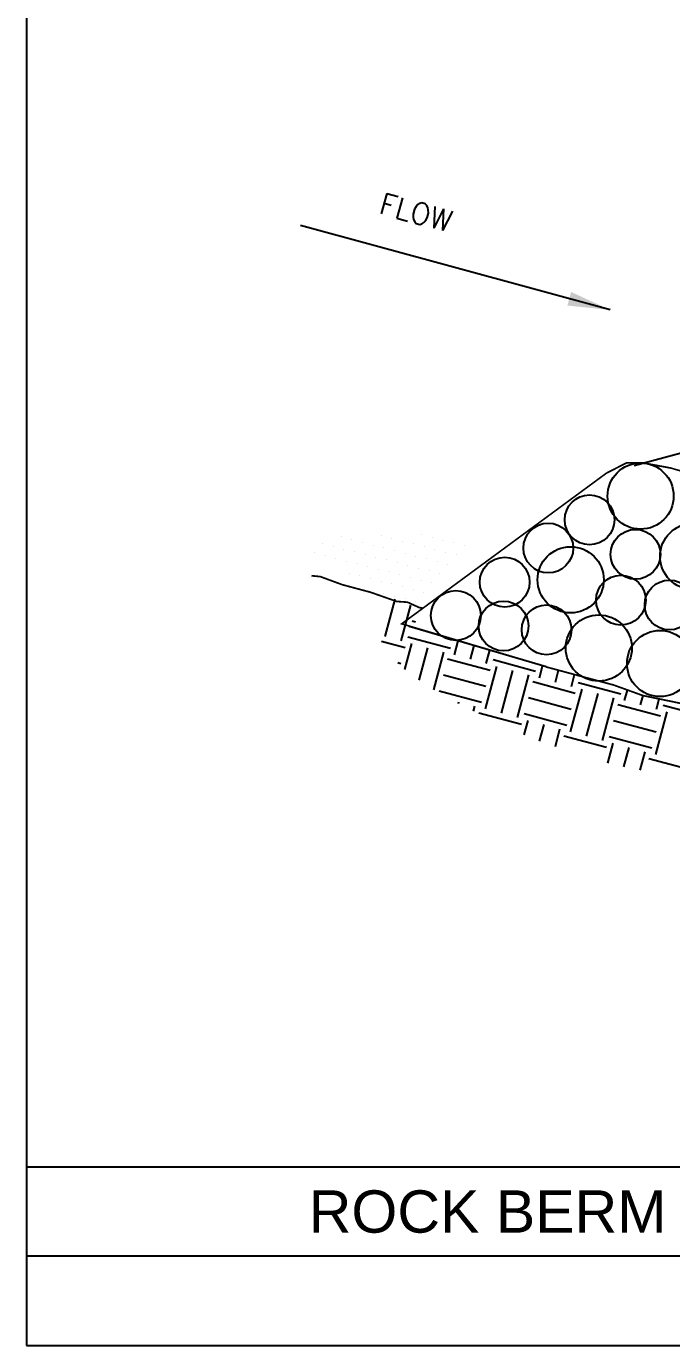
# Paper-space layout 'ECDetails' of a CAD drawing. Extents: x -17.7 to 50.7, y 16.3 to 38.3.
# Drawn here: x -1.2 to 1.41, y 27.68 to 33 of the extents above; entities that cross this region are included whole.
import ezdxf
from ezdxf.enums import TextEntityAlignment as Align

# ---------------------------------------------------------------- set-up
doc = ezdxf.new("R2010")
doc.units = 0
doc.header["$MEASUREMENT"] = 0
doc.layers.add('D-ROCK-BERM', color=7, linetype='Continuous')
doc.styles.add('ROMANS', font='romans.shx', dxfattribs={"height": 3.5})
doc.styles.get("Standard").update_dxf_attribs({"font": 'ARIAL.TTF'})

# ---------------------------------------------------------------- blocks, each defined once
blk = doc.blocks.new('*X336')
at = {"color": 0}
for p, q in [((1.09375, 6.4375), (1.09375, 6.4375)), ((1.15625, 6.4375), (1.15625, 6.4375)), ((1.21875, 6.4375), (1.21875, 6.4375)), ((1.28125, 6.4375), (1.28125, 6.4375)), ((1.34375, 6.4375), (1.34375, 6.4375)), ((0.875, 6.375), (0.875, 6.375)), ((0.9375, 6.375), (0.9375, 6.375)), ((1, 6.375), (1, 6.375)), ((1.0625, 6.375), (1.0625, 6.375)), ((1.125, 6.375), (1.125, 6.375)), ((1.1875, 6.375), (1.1875, 6.375)), ((1.25, 6.375), (1.25, 6.375)), ((1.3125, 6.375), (1.3125, 6.375)), ((0.65625, 6.3125), (0.65625, 6.3125)), ((0.71875, 6.3125), (0.71875, 6.3125)), ((0.78125, 6.3125), (0.78125, 6.3125)), ((0.84375, 6.3125), (0.84375, 6.3125)), ((0.90625, 6.3125), (0.90625, 6.3125)), ((0.96875, 6.3125), (0.96875, 6.3125)), ((1.03125, 6.3125), (1.03125, 6.3125)), ((1.09375, 6.3125), (1.09375, 6.3125)), ((1.15625, 6.3125), (1.15625, 6.3125)), ((1.21875, 6.3125), (1.21875, 6.3125)), ((1.28125, 6.3125), (1.28125, 6.3125)), ((0.5625, 6.25), (0.5625, 6.25)), ((0.625, 6.25), (0.625, 6.25)), ((0.6875, 6.25), (0.6875, 6.25)), ((0.75, 6.25), (0.75, 6.25)), ((0.8125, 6.25), (0.8125, 6.25)), ((0.875, 6.25), (0.875, 6.25)), ((0.9375, 6.25), (0.9375, 6.25)), ((1, 6.25), (1, 6.25)), ((1.0625, 6.25), (1.0625, 6.25)), ((1.125, 6.25), (1.125, 6.25)), ((1.1875, 6.25), (1.1875, 6.25)), ((1.25, 6.25), (1.25, 6.25)), ((0.53125, 6.1875), (0.53125, 6.1875)), ((0.59375, 6.1875), (0.59375, 6.1875)), ((0.65625, 6.1875), (0.65625, 6.1875)), ((0.71875, 6.1875), (0.71875, 6.1875)), ((0.78125, 6.1875), (0.78125, 6.1875)), ((0.84375, 6.1875), (0.84375, 6.1875)), ((0.90625, 6.1875), (0.90625, 6.1875)), ((0.96875, 6.1875), (0.96875, 6.1875)), ((1.03125, 6.1875), (1.03125, 6.1875)), ((1.09375, 6.1875), (1.09375, 6.1875)), ((1.15625, 6.1875), (1.15625, 6.1875)), ((1.21875, 6.1875), (1.21875, 6.1875)), ((0.75, 6.125), (0.75, 6.125)), ((0.8125, 6.125), (0.8125, 6.125)), ((0.875, 6.125), (0.875, 6.125)), ((0.9375, 6.125), (0.9375, 6.125)), ((0.96875, 6.0625), (0.96875, 6.0625)), ((1, 6.125), (1, 6.125)), ((1.03125, 6.0625), (1.03125, 6.0625)), ((1.0625, 6.125), (1.0625, 6.125)), ((1.09375, 6.0625), (1.09375, 6.0625)), ((1.125, 6.125), (1.125, 6.125)), ((1.15625, 6.0625), (1.15625, 6.0625)), ((1.1875, 6.125), (1.1875, 6.125)), ((1.1875, 6), (1.1875, 6))]:
    blk.add_line(p, q, dxfattribs=at)
blk = doc.blocks.new('ROCK-BERM-1')
at = {"layer": 'D-ROCK-BERM'}
for p, q in [((0.5344, 10.5429), (0.5344, 0.3617)), ((0.5344, 1.1219), (7.9921, 1.1219)), ((4.4608, 0.7418), (0.5344, 0.7418)), ((0.5344, 0.3617), (8.0344, 0.3617))]:
    blk.add_line(p, q, dxfattribs=at)
at = {"layer": 'D-ROCK-BERM', "color": 5, "linetype": 'ByBlock'}
blk.add_line((3.0189, 4.7655), (1.7007, 5.1246), dxfattribs=at)
at = {"layer": 'D-ROCK-BERM', "color": 8}
for p, q in [((3.1213, 4.1043), (6.3813, 4.9778)), ((2.0619, 3.3773), (2.1041, 3.5349)), ((2.1298, 3.3591), (2.1704, 3.5105)), ((2.1767, 3.4435), (2.1911, 3.4397)), ((2.1585, 3.3756), (2.3396, 3.3271)), ((2.0454, 3.3574), (2.1464, 3.3304)), ((2.1454, 3.2362), (2.1751, 3.3469)), ((2.2062, 3.1914), (2.243, 3.3287)), ((2.2681, 3.1506), (2.3109, 3.3105)), ((2.3562, 3.2984), (2.3723, 3.3584)), ((2.4241, 3.2802), (2.4397, 3.3384)), ((2.492, 3.262), (2.5072, 3.3184)), ((2.1156, 3.2658), (2.1282, 3.2624)), ((2.3275, 3.2818), (2.5086, 3.2333)), ((2.5207, 3.2786), (2.7019, 3.23)), ((2.7184, 3.2013), (2.7333, 3.2569)), ((2.3093, 3.2139), (2.4904, 3.1654)), ((2.4888, 3.0688), (2.5373, 3.2499)), ((2.5567, 3.0506), (2.6052, 3.2317)), ((2.6246, 3.0324), (2.6732, 3.2135)), ((2.7863, 3.1831), (2.7998, 3.2333)), ((2.8543, 3.1649), (2.8677, 3.2151)), ((2.2911, 3.146), (2.4722, 3.0975)), ((2.6897, 3.1848), (2.8708, 3.1362)), ((2.851, 2.9717), (2.8995, 3.1528)), ((2.883, 3.1815), (3.0641, 3.133)), ((3.0807, 3.1043), (3.0927, 3.1493)), ((2.3736, 3.0916), (2.3756, 3.0991)), ((2.6715, 3.1169), (2.8526, 3.0683)), ((2.9189, 2.9535), (2.9675, 3.1346)), ((2.9868, 2.9353), (3.0354, 3.1164)), ((3.0519, 3.0877), (3.2331, 3.0392)), ((3.1486, 3.0861), (3.1592, 3.1256)), ((3.2165, 3.0679), (3.2281, 3.1114)), ((2.4376, 3.0588), (2.4435, 3.0809)), ((2.4601, 3.0522), (2.6412, 3.0037)), ((2.6533, 3.0489), (2.8344, 3.0004)), ((3.2132, 2.8746), (3.2618, 3.0558)), ((3.2452, 3.0845), (3.4263, 3.0359)), ((2.6534, 2.9588), (2.6699, 3.0202)), ((2.719, 2.932), (2.7378, 3.002)), ((2.7859, 2.9096), (2.8057, 2.9838)), ((3.0337, 3.0198), (3.2149, 2.9713)), ((2.8223, 2.9551), (3.0034, 2.9066)), ((3.0092, 2.8377), (3.0321, 2.9232)), ((3.0155, 2.9519), (3.1967, 2.9033)), ((3.0781, 2.823), (3.1, 2.905)), ((3.147, 2.8084), (3.168, 2.8868)), ((3.1845, 2.8581), (3.3656, 2.8095))]:
    blk.add_line(p, q, dxfattribs=at)
at = {"layer": 'D-ROCK-BERM', "color": 5}
blk.add_line((2.7463, 3.2476), (2.1642, 3.42), dxfattribs=at)
for points in [[(3.277, 4.0932, 0.0075, 0.0075, 0), (3.1602, 4.1148, 0.0075, 0.0075, 0), (3.0891, 4.1151, 0.0075, 0.0075, 0), (3.0036, 4.0716, 0.0075, 0.0075, 0)], [(1.7479, 3.6351, 0.0075, 0.0075, 0), (1.7855, 3.6315, 0.0075, 0.0075, 0), (1.8787, 3.5972, 0.0075, 0.0075, 0), (2.0001, 3.5647, 0.0075, 0.0075, 0), (2.1106, 3.5258, 0.0075, 0.0075, 0), (2.1563, 3.5228, 0.0075, 0.0075, 0), (2.206, 3.5002, 0.0075, 0.0075, 0), (2.2224, 3.4972, 0.0075, 0.0075, 0)], [(2.7463, 3.2476, 0.0075, 0.0075, 0), (2.8845, 3.2105, 0.0075, 0.0075, 0), (3.0334, 3.1707, 0.0075, 0.0075, 0), (3.1581, 3.1258, 0.0075, 0.0075, 0), (3.3418, 3.088, 0.0075, 0.0075, 0), (3.5119, 3.0425, 0.0075, 0.0075, 0), (3.709, 3.0124, 0.0075, 0.0075, 0), (3.8054, 3.0322, 0.0075, 0.0075, 0), (3.8337, 3.0641, 0.0075, 0.0075, 0)]]:
    blk.add_lwpolyline(points, format="xyseb", dxfattribs=at)
at = {"layer": 'D-ROCK-BERM', "color": 5, "const_width": 0.007}
for points in [[(3.277, 4.0932), (3.8593, 3.9236), (3.9078, 3.2572), (3.8337, 3.0641)], [(2.7141, 3.2584), (2.132, 3.4308), (3.0036, 4.0716)]]:
    blk.add_lwpolyline(points, dxfattribs=at)
at = {"layer": 'D-ROCK-BERM', "color": 6}
for centre, radius in [((3.1488, 3.9739), 0.1407), ((2.9318, 3.8728), 0.1059), ((2.7559, 3.7529), 0.1059), ((3.1272, 3.7262), 0.1059), ((3.3722, 3.7172), 0.1407), ((2.851, 3.6179), 0.1407), ((2.5703, 3.6078), 0.1059), ((3.0651, 3.5316), 0.1059), ((3.272, 3.5109), 0.1059), ((2.3622, 3.4661), 0.1059), ((2.5655, 3.4215), 0.1059), ((2.7487, 3.4052), 0.1059), ((2.9709, 3.3281), 0.1407), ((3.2316, 3.2619), 0.1407)]:
    blk.add_circle(centre, radius, dxfattribs=at)
at = {"layer": 'D-ROCK-BERM', "color": 5, "linetype": 'ByBlock'}
blk.add_solid([(2.8531, 4.8418), (2.8374, 4.7839), (3.0189, 4.7655)], dxfattribs=at)
at = {"layer": 'D-ROCK-BERM', "color": 6, "xscale": 0.75, "yscale": 0.75, "zscale": 0.75, "rotation": 345.7029076585099}
blk.add_blockref('*X336', (0.2285, -0.6662), dxfattribs=at)
at = {"layer": 'D-ROCK-BERM', "color": 6, "linetype": 'ByBlock', "style": 'ROMANS'}
blk.add_text('FLOW', height=0.09, rotation=344.7639, dxfattribs=at).set_placement((2.0299, 5.178))
at = {"layer": 'D-ROCK-BERM', "color": 1}
blk.add_text('ROCK BERM', height=0.18, dxfattribs=at).set_placement((2.4976, 0.9319), align=Align.MIDDLE)

psp = doc.layouts.new('ECDetails')

# ---------------------------------------------------------------- block references
at = {"xscale": 0.95, "yscale": 0.95, "zscale": 0.95}
psp.add_blockref('ROCK-BERM-1', (-1.7034, 27.3323), dxfattribs=at)

doc.saveas('drawing.dxf')
